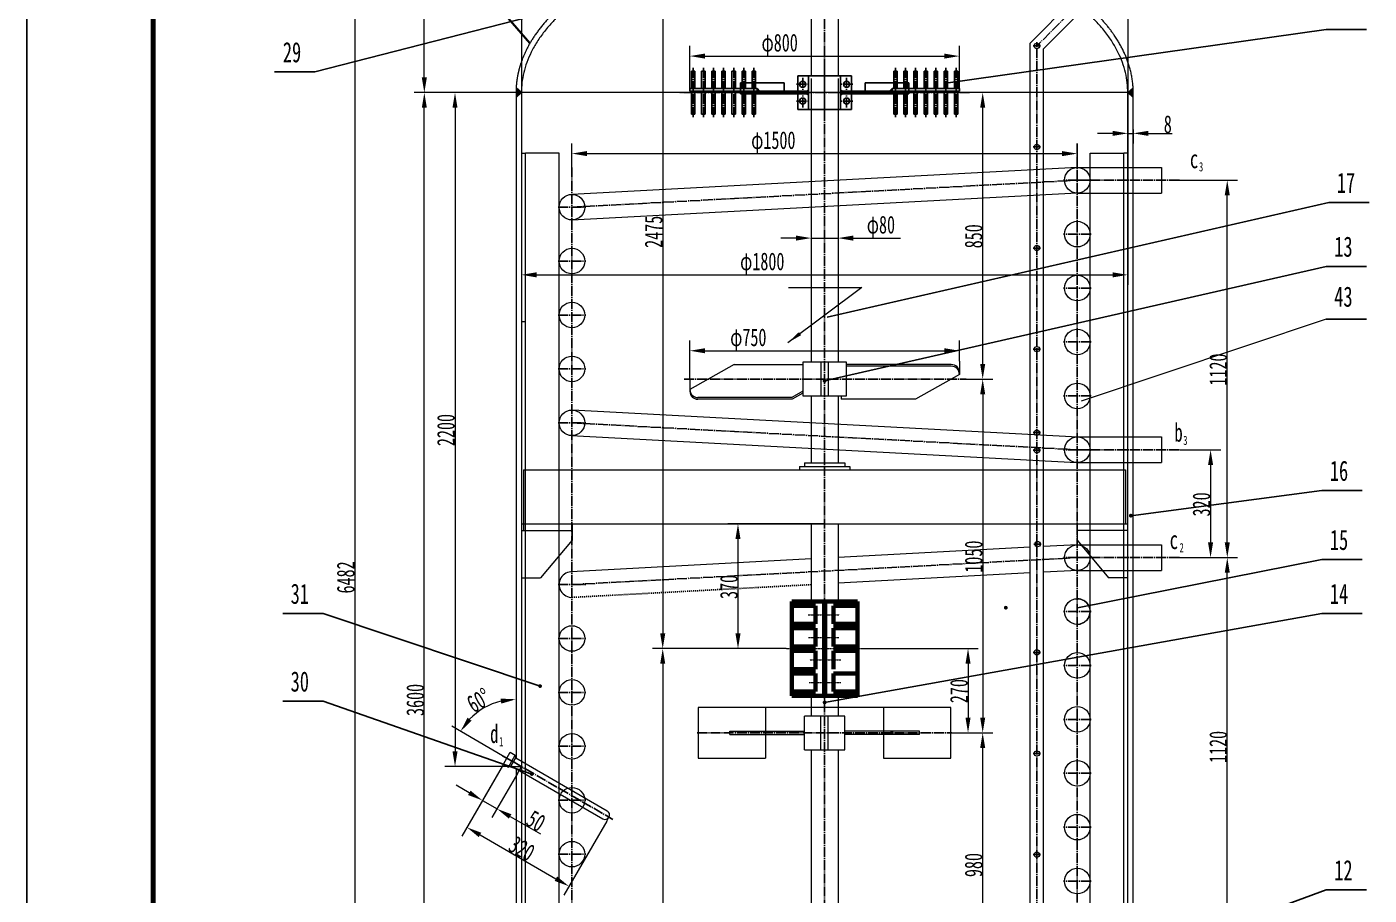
# Model space of a CAD drawing. Header units: millimetres. Extents: x 12275 to 21185, y 21638 to 34253.
# Drawn here: x 12275 to 16259, y 29169 to 31746 of the extents above; entities that cross this region are included whole.
import ezdxf

# ---------------------------------------------------------------- set-up
doc = ezdxf.new("R2010")
doc.units = ezdxf.units.MM
for name, pattern in [('EB_DASH', [6, 3, -3]), ('EB_DASHDOT', [39, 30, -3, 3, -3]), ('ZXX-S', [1.27, 0.75, -0.2, 0.12, -0.2])]:
    doc.linetypes.add(name, pattern=pattern)
doc.layers.get('0').update_dxf_attribs({"lineweight": 0})
for name, color, linetype, lineweight in [('5剖面线层', 2, 'Continuous', 0), ('A 粗实线', 1, 'Continuous', 60), ('CAXA0', 7, 'Continuous', 70), ('CAXA1', 1, 'EB_DASHDOT', 25), ('CAXA3', 7, 'Continuous', 25), ('CAXA4', 3, 'Continuous', 25), ('D 短中心线', 7, 'ZXX-S', 13)]:
    doc.layers.add(name, color=color, linetype=linetype, lineweight=lineweight)
doc.styles.add('UserTxtStyle12', font='SIMFANG.TTF', dxfattribs={"width": 0.667})
doc.styles.add('标准', font='SIMFANG.TTF', dxfattribs={"width": 0.667})

msp = doc.modelspace()

# ---------------------------------------------------------------- hatches: boundary and pattern name
at = {"layer": 'CAXA0', "linetype": 'Continuous', "lineweight": 25}
h = msp.add_hatch(color=256, dxfattribs=at)
h.paths.add_polyline_path([(13727.099, 31550.609), (13743.099, 31550.609), (13727.491, 31565.038)], flags=0)
h.paths.add_polyline_path([(13727.099, 31535.818), (13743.099, 31550.609), (13727.099, 31550.609)], flags=0)
for color, points in [(256, [(14443.121, 31562.58), (14443.121, 31554.58), (14450.168, 31554.58)]), (256, [(14590.378, 31554.58), (14595.621, 31554.58), (14595.621, 31558.331)]), (256, [(14695.864, 31554.58), (14690.621, 31554.58), (14690.621, 31558.331)]), (256, [(14843.121, 31562.58), (14843.121, 31554.58), (14836.075, 31554.58)]), (0, [(15008.746, 31578.713), (15008.677, 31579.593), (15008.471, 31580.452), (15008.133, 31581.267), (15007.672, 31582.02), (15007.099, 31582.691), (15006.427, 31583.264), (15005.675, 31583.725), (15004.859, 31584.063), (15004.001, 31584.269), (15003.121, 31584.338), (15002.241, 31584.269), (15001.383, 31584.063), (15000.567, 31583.725), (14999.815, 31583.264), (14999.144, 31582.691), (14998.57, 31582.02), (14998.109, 31581.267), (14997.771, 31580.452), (14997.565, 31579.593), (14997.496, 31578.713), (14997.565, 31577.833), (14997.771, 31576.975), (14998.109, 31576.16), (14998.57, 31575.407), (14999.144, 31574.736), (14999.815, 31574.163), (15000.567, 31573.701), (15001.383, 31573.364), (15002.241, 31573.158), (15003.121, 31573.088), (15004.001, 31573.158), (15004.859, 31573.364), (15005.675, 31573.701), (15006.427, 31574.163), (15007.099, 31574.736), (15007.672, 31575.407), (15008.133, 31576.16), (15008.471, 31576.975), (15008.677, 31577.833)]), (256, [(14590.378, 31546.58), (14595.621, 31546.58), (14595.621, 31542.828)]), (256, [(14695.864, 31546.58), (14690.621, 31546.58), (14690.621, 31542.828)]), (0, [(14534.191, 30808.508), (14566.872, 30839.951), (14573.606, 30830.939)]), (0, [(14648.724, 30695.05), (14648.654, 30695.93), (14648.448, 30696.788), (14648.11, 30697.604), (14647.649, 30698.356), (14647.076, 30699.028), (14646.405, 30699.601), (14645.652, 30700.062), (14644.837, 30700.4), (14643.978, 30700.606), (14643.099, 30700.675), (14642.219, 30700.606), (14641.36, 30700.4), (14640.545, 30700.062), (14639.792, 30699.601), (14639.121, 30699.028), (14638.548, 30698.356), (14638.087, 30697.604), (14637.749, 30696.788), (14637.543, 30695.93), (14637.474, 30695.05), (14637.543, 30694.17), (14637.749, 30693.312), (14638.087, 30692.496), (14638.548, 30691.744), (14639.121, 30691.073), (14639.792, 30690.499), (14640.545, 30690.038), (14641.36, 30689.7), (14642.219, 30689.494), (14643.099, 30689.425), (14643.978, 30689.494), (14644.837, 30689.7), (14645.652, 30690.038), (14646.405, 30690.499), (14647.076, 30691.073), (14647.649, 30691.744), (14648.11, 30692.496), (14648.448, 30693.312), (14648.654, 30694.17)]), (0, [(15557.374, 30295.148), (15557.305, 30296.028), (15557.099, 30296.886), (15556.761, 30297.702), (15556.3, 30298.454), (15555.727, 30299.126), (15555.056, 30299.699), (15554.303, 30300.16), (15553.488, 30300.498), (15552.629, 30300.704), (15551.749, 30300.773), (15550.87, 30300.704), (15550.011, 30300.498), (15549.196, 30300.16), (15548.443, 30299.699), (15547.772, 30299.126), (15547.199, 30298.454), (15546.738, 30297.702), (15546.4, 30296.886), (15546.194, 30296.028), (15546.124, 30295.148), (15546.194, 30294.268), (15546.4, 30293.41), (15546.738, 30292.594), (15547.199, 30291.842), (15547.772, 30291.171), (15548.443, 30290.597), (15549.196, 30290.136), (15550.011, 30289.798), (15550.87, 30289.592), (15551.749, 30289.523), (15552.629, 30289.592), (15553.488, 30289.798), (15554.303, 30290.136), (15555.056, 30290.597), (15555.727, 30291.171), (15556.3, 30291.842), (15556.761, 30292.594), (15557.099, 30293.41), (15557.305, 30294.268)]), (0, [(15186.552, 30021.976), (15186.483, 30022.856), (15186.277, 30023.715), (15185.939, 30024.53), (15185.478, 30025.283), (15184.904, 30025.954), (15184.233, 30026.527), (15183.481, 30026.988), (15182.665, 30027.326), (15181.807, 30027.532), (15180.927, 30027.601), (15180.047, 30027.532), (15179.189, 30027.326), (15178.373, 30026.988), (15177.621, 30026.527), (15176.949, 30025.954), (15176.376, 30025.283), (15175.915, 30024.53), (15175.577, 30023.715), (15175.371, 30022.856), (15175.302, 30021.976), (15175.371, 30021.096), (15175.577, 30020.238), (15175.915, 30019.423), (15176.376, 30018.67), (15176.949, 30017.999), (15177.621, 30017.426), (15178.373, 30016.965), (15179.189, 30016.627), (15180.047, 30016.421), (15180.927, 30016.351), (15181.807, 30016.421), (15182.665, 30016.627), (15183.481, 30016.965), (15184.233, 30017.426), (15184.904, 30017.999), (15185.478, 30018.67), (15185.939, 30019.423), (15186.277, 30020.238), (15186.483, 30021.096)]), (0, [(13804.069, 29789.5), (13804, 29790.38), (13803.794, 29791.239), (13803.456, 29792.054), (13802.995, 29792.807), (13802.422, 29793.478), (13801.75, 29794.051), (13800.998, 29794.512), (13800.182, 29794.85), (13799.324, 29795.056), (13798.444, 29795.125), (13797.564, 29795.056), (13796.706, 29794.85), (13795.89, 29794.512), (13795.138, 29794.051), (13794.467, 29793.478), (13793.893, 29792.807), (13793.432, 29792.054), (13793.094, 29791.239), (13792.888, 29790.38), (13792.819, 29789.5), (13792.888, 29788.62), (13793.094, 29787.762), (13793.432, 29786.947), (13793.893, 29786.194), (13794.467, 29785.523), (13795.138, 29784.95), (13795.89, 29784.488), (13796.706, 29784.151), (13797.564, 29783.945), (13798.444, 29783.875), (13799.324, 29783.945), (13800.182, 29784.151), (13800.998, 29784.488), (13801.75, 29784.95), (13802.422, 29785.523), (13802.995, 29786.194), (13803.456, 29786.947), (13803.794, 29787.762), (13804, 29788.62)]), (0, [(14648.724, 29740.933), (14648.654, 29741.813), (14648.448, 29742.672), (14648.11, 29743.487), (14647.649, 29744.24), (14647.076, 29744.911), (14646.405, 29745.484), (14645.652, 29745.945), (14644.837, 29746.283), (14643.978, 29746.489), (14643.099, 29746.558), (14642.219, 29746.489), (14641.36, 29746.283), (14640.545, 29745.945), (14639.792, 29745.484), (14639.121, 29744.911), (14638.548, 29744.24), (14638.087, 29743.487), (14637.749, 29742.672), (14637.543, 29741.813), (14637.474, 29740.933), (14637.543, 29740.053), (14637.749, 29739.195), (14638.087, 29738.38), (14638.548, 29737.627), (14639.121, 29736.956), (14639.792, 29736.383), (14640.545, 29735.921), (14641.36, 29735.584), (14642.219, 29735.378), (14643.099, 29735.308), (14643.978, 29735.378), (14644.837, 29735.584), (14645.652, 29735.921), (14646.405, 29736.383), (14647.076, 29736.956), (14647.649, 29737.627), (14648.11, 29738.38), (14648.448, 29739.195), (14648.654, 29740.053)]), (0, [(14848.212, 29650.586), (14848.143, 29651.466), (14847.937, 29652.324), (14847.599, 29653.139), (14847.138, 29653.892), (14846.565, 29654.563), (14845.894, 29655.136), (14845.141, 29655.598), (14844.326, 29655.935), (14843.467, 29656.141), (14842.587, 29656.211), (14841.707, 29656.141), (14840.849, 29655.935), (14840.034, 29655.598), (14839.281, 29655.136), (14838.61, 29654.563), (14838.037, 29653.892), (14837.575, 29653.139), (14837.238, 29652.324), (14837.032, 29651.466), (14836.962, 29650.586), (14837.032, 29649.706), (14837.238, 29648.847), (14837.575, 29648.032), (14838.037, 29647.279), (14838.61, 29646.608), (14839.281, 29646.035), (14840.034, 29645.574), (14840.849, 29645.236), (14841.707, 29645.03), (14842.587, 29644.961), (14843.467, 29645.03), (14844.326, 29645.236), (14845.141, 29645.574), (14845.894, 29646.035), (14846.565, 29646.608), (14847.138, 29647.279), (14847.599, 29648.032), (14847.937, 29648.847), (14848.143, 29649.706)]), (0, [(13779.637, 29528.341), (13779.567, 29529.221), (13779.361, 29530.079), (13779.024, 29530.895), (13778.562, 29531.647), (13777.989, 29532.318), (13777.318, 29532.892), (13776.565, 29533.353), (13775.75, 29533.691), (13774.892, 29533.897), (13774.012, 29533.966), (13773.132, 29533.897), (13772.273, 29533.691), (13771.458, 29533.353), (13770.705, 29532.892), (13770.034, 29532.318), (13769.461, 29531.647), (13769, 29530.895), (13768.662, 29530.079), (13768.456, 29529.221), (13768.387, 29528.341), (13768.456, 29527.461), (13768.662, 29526.603), (13769, 29525.787), (13769.461, 29525.035), (13770.034, 29524.363), (13770.705, 29523.79), (13771.458, 29523.329), (13772.273, 29522.991), (13773.132, 29522.785), (13774.012, 29522.716), (13774.892, 29522.785), (13775.75, 29522.991), (13776.565, 29523.329), (13777.318, 29523.79), (13777.989, 29524.363), (13778.562, 29525.035), (13779.024, 29525.787), (13779.361, 29526.603), (13779.567, 29527.461)])]:
    msp.add_hatch(color=color, dxfattribs=at).paths.add_polyline_path(points, flags=0)
h = msp.add_hatch(color=256, dxfattribs=at)
h.paths.add_polyline_path([(15559.099, 31550.609), (15543.099, 31550.609), (15558.706, 31565.038)], flags=0)
h.paths.add_polyline_path([(15559.099, 31535.818), (15543.099, 31550.609), (15559.099, 31550.609)], flags=0)

# ---------------------------------------------------------------- linework, layer by layer
for p, q in [((13749.599, 30430.752), (13749.599, 30251.052)), ((14643.082, 30025.568), (14643.082, 29730.185)), ((14818.082, 29725.568), (14468.082, 29725.568))]:
    msp.add_line(p, q)
msp.add_circle((15393.099, 30010.662), 38)
at = {"layer": '5剖面线层'}
msp.add_line((16131.772, 30878.761), (15404.082, 30635.111), dxfattribs=at)
at = {"layer": 'A 粗实线'}
for p, q in [((14545.507, 29760.568), (14545.507, 30040.568)), ((14545.507, 30040.568), (14740.658, 30040.568)), ((14545.507, 30027.84), (14616.355, 30027.84)), ((14616.355, 29973.962), (14616.355, 30027.84)), ((14641.81, 29760.568), (14641.81, 30040.568)), ((14644.355, 29760.568), (14644.355, 30040.568)), ((14669.81, 29973.962), (14669.81, 30027.84)), ((14669.81, 30027.84), (14740.658, 30027.84)), ((14740.658, 29760.568), (14740.658, 30040.568)), ((14545.507, 29973.962), (14616.355, 29973.962)), ((14669.81, 29973.962), (14740.658, 29973.962)), ((14545.507, 29961.234), (14616.355, 29961.234)), ((14616.355, 29906.931), (14616.355, 29961.234)), ((14669.81, 29906.931), (14669.81, 29961.234)), ((14669.81, 29961.234), (14740.658, 29961.234)), ((14545.507, 29906.931), (14616.355, 29906.931)), ((14545.507, 29894.204), (14616.355, 29894.204)), ((14616.355, 29839.901), (14616.355, 29894.204)), ((14669.81, 29906.931), (14740.658, 29906.931)), ((14669.81, 29839.901), (14669.81, 29894.204)), ((14669.81, 29894.204), (14740.658, 29894.204)), ((14545.507, 29839.901), (14616.355, 29839.901)), ((14545.507, 29827.174), (14616.355, 29827.174)), ((14616.355, 29773.295), (14616.355, 29827.174)), ((14669.81, 29773.295), (14669.81, 29827.174)), ((14669.81, 29827.174), (14740.658, 29827.174)), ((14545.507, 29773.295), (14616.355, 29773.295)), ((14669.81, 29773.295), (14740.658, 29773.295)), ((14545.507, 29760.568), (14740.658, 29760.568))]:
    msp.add_line(p, q, dxfattribs=at)
at = {"layer": 'CAXA0', "linetype": 'Continuous', "lineweight": 25}
msp.add_line((12275.134, 21638.091), (12275.134, 34253.091), dxfattribs=at)
at = {"layer": 'CAXA0', "linetype": 'Continuous', "lineweight": 70}
msp.add_line((12650.134, 21788.091), (12650.134, 34103.091), dxfattribs=at)
at = {"layer": 'CAXA0', "linetype": 'Continuous', "lineweight": 35}
msp.add_line((13480.459, 32029.182), (13768.425, 31697.24), dxfattribs=at)
at = {"layer": 'CAXA0', "linetype": 'Continuous', "lineweight": 18}
for p, q in [((14603.099, 32025.605), (14603.099, 31600.58)), ((14683.099, 32025.14), (14683.099, 31600.58)), ((15379.314, 31823.826), (15253.099, 31697.61)), ((15410.678, 31798.621), (15293.099, 31681.042)), ((15253.099, 27601.357), (15253.099, 31697.61)), ((15293.099, 27622.07), (15293.099, 31681.042)), ((13743.099, 31550.609), (13727.491, 31565.038)), ((15543.099, 31550.609), (15558.706, 31565.038)), ((15559.099, 31550.609), (13727.099, 31550.609)), ((13743.099, 31550.609), (13727.099, 31535.818)), ((13727.099, 31550.609), (13727.099, 29576.041)), ((13743.099, 31550.609), (13743.099, 27950.609)), ((14603.099, 31550.609), (14603.099, 31550.58)), ((14683.099, 31550.609), (14683.099, 31550.58)), ((15543.099, 27950.609), (15543.099, 31550.609)), ((15543.099, 31550.609), (15559.099, 31535.818)), ((15559.099, 28228.347), (15559.099, 31550.609)), ((14603.099, 31500.58), (14603.099, 30750.586)), ((14683.099, 31500.58), (14683.099, 30750.586)), ((13743.099, 31371.102), (13755.126, 31371.102)), ((13855.126, 31371.102), (13755.126, 31371.102)), ((13755.126, 27905.97), (13755.126, 31371.102)), ((13855.126, 27751.954), (13855.126, 31371.102)), ((15431.071, 31371.102), (15531.071, 31371.102)), ((15431.071, 27751.954), (15431.071, 31371.102)), ((15531.071, 27905.97), (15531.071, 31371.102)), ((15543.099, 31371.102), (15531.071, 31371.102)), ((15393.096, 31328.717), (13893.096, 31248.717)), ((15393.071, 31328.662), (15643.071, 31328.662)), ((15393.071, 31328.662), (15643.071, 31328.662)), ((15643.071, 31328.662), (15643.071, 31252.662)), ((15643.071, 31328.662), (15643.071, 31252.662)), ((15393.101, 31252.61), (13893.101, 31172.61)), ((15393.071, 31252.662), (15643.071, 31252.662)), ((15393.071, 31252.662), (15643.071, 31252.662)), ((14753.072, 30972.066), (14534.191, 30808.508)), ((14536.07, 30972.066), (14753.072, 30972.066)), ((13743.099, 30871.102), (13755.126, 30871.102)), ((14374.633, 30743.673), (14243.119, 30669.586)), ((14374.367, 30743.523), (14578.078, 30743.523)), ((14708.078, 30750.586), (14578.078, 30750.586)), ((14578.078, 30750.586), (14578.078, 30650.586)), ((14632.078, 30750.586), (14632.078, 30650.586)), ((14654.078, 30750.586), (14654.078, 30650.586)), ((14708.078, 30650.586), (14708.078, 30750.586)), ((15019.078, 30743.523), (14708.078, 30743.523)), ((15019.078, 30738.523), (14708.078, 30738.523)), ((15043.078, 30753.586), (15043.078, 30713.97)), ((14243.119, 30700.586), (14243.119, 30664.586)), ((15043.078, 30713.97), (14912.812, 30640.586)), ((14545.355, 30645.586), (14267.119, 30645.586)), ((14546.69, 30640.586), (14267.119, 30640.586)), ((14578.078, 30664.41), (14545.355, 30645.586)), ((14578.078, 30658.641), (14546.69, 30640.586)), ((14578.078, 30650.586), (14708.078, 30650.586)), ((14603.099, 30650.586), (14603.099, 30451.716)), ((14683.099, 30650.586), (14683.099, 30451.716)), ((14692.479, 30650.586), (14692.479, 30640.586)), ((14912.812, 30640.586), (14692.479, 30640.586)), ((15395.068, 30528.608), (13895.068, 30608.608)), ((13891.021, 30532.716), (15391.021, 30452.716)), ((15393.044, 30528.662), (15643.044, 30528.662)), ((15643.044, 30528.662), (15643.044, 30452.662)), ((14568.621, 30440.951), (14568.621, 30430.752)), ((14568.621, 30440.951), (14717.576, 30440.951)), ((14583.091, 30451.716), (14583.091, 30440.951)), ((14583.091, 30451.716), (14703.106, 30451.716)), ((14703.106, 30451.716), (14703.106, 30440.951)), ((14717.576, 30440.951), (14717.576, 30430.752)), ((15393.044, 30452.662), (15643.044, 30452.662)), ((13749.599, 30430.752), (15536.599, 30430.752)), ((15536.599, 30430.752), (15536.599, 30270.752)), ((13743.019, 30251.052), (13893.85, 30251.052)), ((13743.099, 30270.752), (15543.099, 30270.752)), ((13893.85, 30270.752), (13893.85, 30222.436)), ((14603.099, 30270.752), (14603.099, 30040.568)), ((14683.099, 30270.752), (14683.099, 30040.568)), ((15392.267, 30270.752), (15392.267, 30222.436)), ((15543.099, 30251.052), (15392.267, 30251.052)), ((13893.85, 30222.436), (13800.171, 30110.436)), ((15253.099, 30201.251), (14683.099, 30170.851)), ((15393.071, 30208.662), (15293.101, 30203.33)), ((15392.267, 30222.436), (15485.947, 30110.436)), ((15393.071, 30208.662), (15643.071, 30208.662)), ((15393.071, 30208.662), (15643.071, 30208.662)), ((15643.071, 30208.662), (15643.071, 30132.662)), ((15643.071, 30208.662), (15643.071, 30132.662)), ((14603.099, 30166.584), (13891.048, 30128.608)), ((15253.099, 30125.143), (14683.099, 30094.743)), ((15395.095, 30132.716), (15293.099, 30127.276)), ((15393.071, 30132.662), (15643.071, 30132.662)), ((15393.071, 30132.662), (15643.071, 30132.662)), ((13743.019, 30110.436), (13800.171, 30110.436)), ((15543.099, 30110.436), (15485.947, 30110.436)), ((14268.082, 29725.568), (14268.082, 29575.568)), ((14468.082, 29725.568), (14268.082, 29725.568)), ((14468.082, 29725.568), (14468.082, 29575.568)), ((14603.099, 29760.568), (14603.099, 29700.568)), ((14683.099, 29760.568), (14683.099, 29700.568)), ((14818.082, 29725.568), (14818.082, 29575.568)), ((15018.082, 29725.568), (14818.082, 29725.568)), ((15018.082, 29575.568), (15018.082, 29725.568)), ((14583.082, 29600.568), (14583.082, 29700.568)), ((14703.082, 29700.568), (14583.082, 29700.568)), ((14632.082, 29600.568), (14632.082, 29700.568)), ((14654.082, 29600.568), (14654.082, 29700.568)), ((14703.082, 29600.568), (14703.082, 29700.568)), ((14361.832, 29645.568), (14361.832, 29655.568)), ((14361.832, 29655.568), (14583.082, 29655.568)), ((14361.832, 29645.568), (14583.082, 29645.568)), ((14924.332, 29655.568), (14703.082, 29655.568)), ((14924.332, 29645.568), (14703.082, 29645.568)), ((14924.332, 29645.568), (14924.332, 29655.568)), ((13689.51, 29557.791), (13710.084, 29593.426)), ((13704.452, 29549.165), (13725.026, 29584.8)), ((13710.084, 29593.426), (13725.026, 29584.8)), ((13712.549, 29552.659), (13726.049, 29576.041)), ((13726.049, 29576.041), (13725.026, 29584.8)), ((13726.049, 29576.041), (13997.965, 29419.05)), ((14268.082, 29575.568), (14468.082, 29575.568)), ((14583.082, 29600.568), (14703.082, 29600.568)), ((14603.099, 29600.568), (14603.099, 28931.611)), ((14683.099, 29600.568), (14683.099, 28931.611)), ((14818.082, 29575.568), (15018.082, 29575.568)), ((13689.51, 29557.791), (13704.452, 29549.165)), ((13712.549, 29552.659), (13704.452, 29549.165)), ((13712.549, 29552.659), (13984.465, 29395.668)), ((13716.099, 29550.609), (13743.099, 29550.609)), ((13727.099, 29544.258), (13727.099, 27950.609)), ((13731.174, 29529.956), (13743.099, 29550.609)), ((13996.156, 29388.918), (14002.906, 29400.609))]:
    msp.add_line(p, q, dxfattribs=at)
at = {"layer": 'CAXA0', "color": 0, "linetype": 'Continuous', "lineweight": 25}
for p, q in [((14123.984, 31867.774), (13129.747, 31612.041)), ((15003.121, 31578.713), (16131.772, 31737.985)), ((16131.772, 31737.985), (16251.772, 31737.985)), ((13129.747, 31612.041), (13009.747, 31612.041)), ((14650.685, 30884.569), (16139.358, 31224.51)), ((16139.358, 31224.51), (16259.358, 31224.51)), ((14643.099, 30695.05), (16131.772, 31034.991)), ((16131.772, 31034.991), (16251.772, 31034.991)), ((16131.772, 30878.761), (16251.772, 30878.761)), ((15551.749, 30295.148), (16118.741, 30369.878)), ((16118.741, 30369.878), (16238.741, 30369.878)), ((15394.116, 30021.976), (16118.741, 30164.781)), ((16118.741, 30164.781), (16238.741, 30164.781)), ((13154.974, 30004.829), (13034.974, 30004.829)), ((13798.444, 29789.5), (13154.974, 30004.829)), ((14643.099, 29740.933), (16118.741, 30004.829)), ((16118.741, 30004.829), (16238.741, 30004.829)), ((13154.974, 29744.434), (13034.974, 29744.434)), ((13774.012, 29528.341), (13154.974, 29744.434)), ((15113.346, 28811.436), (16131.772, 29184.416)), ((16131.772, 29184.416), (16251.772, 29184.416))]:
    msp.add_line(p, q, dxfattribs=at)
at = {"layer": 'CAXA0', "linetype": 'EB_DASH', "lineweight": 25}
msp.add_line((14603.099, 30090.476), (13895.095, 30052.716), dxfattribs=at)
at = {"layer": 'CAXA0', "linetype": 'Continuous', "lineweight": 18}
for centre, radius in [((15273.099, 31689.326), 8), ((15273.099, 31389.326), 8), ((15393.099, 31290.662), 38), ((13893.099, 31210.662), 38), ((15393.099, 31130.662), 38), ((13893.071, 31050.662), 38), ((15273.099, 31089.326), 8), ((15393.071, 30970.662), 38), ((13893.071, 30890.662), 38), ((15393.071, 30810.662), 38), ((13893.071, 30730.662), 38), ((15273.099, 30789.326), 8), ((15393.071, 30650.662), 38), ((13893.071, 30570.662), 38), ((15273.099, 30541.668), 8), ((15393.071, 30490.662), 38), ((15273.099, 30489.326), 8), ((15275.176, 30210.668), 8), ((15393.099, 30170.662), 38), ((13893.071, 29930.662), 38), ((15273.099, 29889.326), 8), ((15393.071, 29850.662), 38), ((13893.071, 29770.662), 38), ((15393.071, 29690.662), 38), ((13893.071, 29610.662), 38), ((15273.099, 29589.326), 8), ((15393.071, 29530.662), 38), ((13893.071, 29450.662), 38), ((15393.071, 29370.662), 38), ((13893.071, 29290.662), 38), ((15273.099, 29289.326), 8), ((15393.071, 29210.662), 38)]:
    msp.add_circle(centre, radius, dxfattribs=at)
for centre, radius, start, end in [((15019.078, 30719.523), 24, 0, 90), ((15019.078, 30714.523), 24, 0, 90), ((14267.119, 30669.586), 24, 180, 270), ((14267.119, 30664.586), 24, 180, 270), ((13893.071, 30090.662), 38, 86.947117, 273.052868), ((15393.071, 30010.662), 38, 266.9471, 89.959173), ((13991.215, 29407.359), 13.5, 240.000041, 60.000041)]:
    msp.add_arc(centre, radius, start, end, dxfattribs=at)
for points, weights, degree, knots in [([(14973.929, 32008.694), (14947.325, 32014.181), (14906.422, 32021.462), (14850.898, 32029.087), (14808.574, 32033.769), (14766.56, 32037.336), (14724.798, 32039.832), (14683.881, 32041.29), (14643.099, 32041.763), (14602.316, 32041.29), (14561.399, 32039.832), (14519.637, 32037.336), (14477.623, 32033.769), (14435.299, 32029.087), (14378.494, 32021.286), (14307.713, 32008.597), (14224.611, 31988.654), (14144.401, 31963.972), (14068.467, 31934.734), (13998.11, 31901.265), (13934.485, 31864.021), (13878.536, 31823.562), (13830.967, 31780.521), (13792.219, 31735.567), (13762.489, 31689.414), (13745.111, 31650.338), (13735.615, 31619.194), (13730.645, 31596.031), (13727.735, 31573.294), (13727.099, 31558.014), (13727.099, 31550.609)], [0.890981800916, 0.896879489084, 0.906927001231, 0.922567361574, 0.935793309259, 0.949837051696, 0.966244694464, 0.979243625968, 1.01037818702, 0.979243625968, 0.966244694464, 0.949837051696, 0.935793309258, 0.92256736158, 0.906572238601, 0.889399505582, 0.873385450136, 0.861943364121, 0.855078915469, 0.852790687196, 0.855078679306, 0.861944308771, 0.873381907696, 0.88941273069, 0.909957427215, 0.931086358542, 0.949841894335, 0.966243390677, 0.979243998479, 1, 1], 3, [0, 0, 0, 0, 70.10874754, 106.79027137, 143.47179521, 180.15331905, 216.83484289, 253.51636672, 290.19789056, 326.8794144, 363.56093824, 400.24246208, 436.92398591, 473.60550975, 510.28703359, 583.65008126, 657.01312894, 730.37617661, 803.73922429, 877.10227197, 950.46531964, 1023.82836732, 1097.19141499, 1170.55446267, 1243.91751034, 1317.28055802, 1353.96208186, 1390.64360569, 1427.32512953, 1464.00665337, 1464.00665337, 1464.00665337, 1464.00665337]), ([(15543.099, 31550.609), (15543.099, 32025.609), (14643.099, 32025.609), (13743.099, 32025.609), (13743.099, 31550.609)], [1, 0.707106781187, 1, 0.707106781187, 1], 2, [0, 0, 0, 1105.84574317, 1105.84574317, 2211.69148635, 2211.69148635, 2211.69148635]), ([(15559.099, 31550.609), (15559.099, 31581.13), (15548.363, 31644.013), (15497.816, 31737.084), (15440.824, 31795.215), (15406.577, 31822.876)], [1, 0.975592231766, 0.932878638147, 0.887133602808, 0.868831697068, 0.862729759107], 3, [0, 0, 0, 0, 107.65442539, 215.30885078, 322.82542593, 322.82542593, 322.82542593, 322.82542593])]:
    msp.add_rational_spline(points, weights, degree=degree, knots=knots, dxfattribs=at)
for points, weights, degree in [([(15543.099, 31550.609), (15543.099, 31550.609), (15543.099, 31550.609)], [0.999999844099, 0.99999992205, 1], 2), ([(15559.099, 31550.609), (15559.099, 31550.609), (15559.099, 31550.609), (15559.099, 31550.609)], [0.999999855351, 0.999999903567, 0.999999951784, 1], 3)]:
    msp.add_rational_spline(points, weights, degree=degree, dxfattribs=at)
at = {"layer": 'CAXA1', "linetype": 'EB_DASHDOT', "lineweight": 25}
for p, q in [((14643.099, 32041.609), (14643.099, 26862.132)), ((15395.238, 31811.465), (15273.099, 31689.326)), ((15262.099, 31689.326), (15284.099, 31689.326)), ((15273.099, 27597.518), (15273.099, 31700.489)), ((14253.121, 31624.58), (14253.121, 31476.58)), ((14283.121, 31624.58), (14283.121, 31476.58)), ((14313.121, 31624.58), (14313.121, 31476.58)), ((14343.121, 31624.58), (14343.121, 31476.58)), ((14373.121, 31624.58), (14373.121, 31476.58)), ((14403.121, 31624.58), (14403.121, 31476.58)), ((14433.121, 31624.58), (14433.121, 31476.58)), ((14643.121, 31630.58), (14643.121, 31470.58)), ((14853.121, 31624.58), (14853.121, 31476.58)), ((14883.121, 31624.58), (14883.121, 31476.58)), ((14913.121, 31624.58), (14913.121, 31476.58)), ((14943.121, 31624.58), (14943.121, 31476.58)), ((14973.121, 31624.58), (14973.121, 31476.58)), ((15003.121, 31624.58), (15003.121, 31476.58)), ((15033.121, 31624.58), (15033.121, 31476.58)), ((14559.121, 31575.58), (14597.121, 31575.58)), ((14578.121, 31594.58), (14578.121, 31556.58)), ((14727.121, 31575.58), (14689.121, 31575.58)), ((14708.121, 31594.58), (14708.121, 31556.58)), ((15073.121, 31550.58), (14213.121, 31550.58)), ((14559.121, 31525.58), (14597.121, 31525.58)), ((14578.121, 31506.58), (14578.121, 31544.58)), ((14727.121, 31525.58), (14689.121, 31525.58)), ((14708.121, 31506.58), (14708.121, 31544.58)), ((15393.099, 31399.724), (15393.099, 27950.609)), ((15262.099, 31389.326), (15284.099, 31389.326)), ((13893.099, 31328.558), (13893.099, 27950.609)), ((13893.071, 31210.662), (15393.071, 31290.662)), ((15434.126, 31290.662), (15352.126, 31290.662)), ((15393.071, 31290.662), (15686.675, 31290.662)), ((15393.071, 31290.662), (15698.017, 31290.662)), ((13852.071, 31210.662), (13934.071, 31210.662)), ((15434.126, 31130.662), (15352.126, 31130.662)), ((15262.099, 31089.326), (15284.099, 31089.326)), ((13852.071, 31050.662), (13934.071, 31050.662)), ((15434.126, 30970.662), (15352.126, 30970.662)), ((13852.071, 30890.662), (13934.071, 30890.662)), ((15434.126, 30810.662), (15352.126, 30810.662)), ((15262.099, 30789.326), (15284.099, 30789.326)), ((13852.071, 30730.662), (13934.071, 30730.662)), ((14225.76, 30700.586), (15063.417, 30700.586)), ((15434.126, 30650.662), (15352.126, 30650.662)), ((13852.071, 30570.662), (13934.071, 30570.662)), ((13893.044, 30570.662), (15393.044, 30490.662)), ((15262.099, 30541.668), (15284.099, 30541.668)), ((15262.099, 30489.326), (15284.099, 30489.326)), ((15434.126, 30490.662), (15352.126, 30490.662)), ((15393.044, 30490.662), (15697.99, 30490.662)), ((15264.176, 30210.668), (15286.176, 30210.668)), ((13893.071, 30090.662), (15393.071, 30170.662)), ((15434.126, 30170.662), (15352.126, 30170.662)), ((15393.071, 30170.662), (15686.675, 30170.662)), ((15393.071, 30170.662), (15698.017, 30170.662)), ((13852.071, 30090.662), (13934.071, 30090.662)), ((15434.126, 30010.662), (15352.126, 30010.662)), ((13852.071, 29930.662), (13934.071, 29930.662)), ((15262.099, 29889.326), (15284.099, 29889.326)), ((15434.126, 29850.662), (15352.126, 29850.662)), ((13852.071, 29770.662), (13934.071, 29770.662)), ((15434.126, 29690.662), (15352.126, 29690.662)), ((14265.082, 29650.568), (15021.082, 29650.568)), ((13852.071, 29610.662), (13934.071, 29610.662)), ((13687.408, 29582.762), (14014.893, 29393.689)), ((15262.099, 29589.326), (15284.099, 29589.326)), ((15434.126, 29530.662), (15352.126, 29530.662)), ((13852.071, 29450.662), (13934.071, 29450.662)), ((15434.126, 29370.662), (15352.126, 29370.662)), ((13852.071, 29290.662), (13934.071, 29290.662)), ((15262.099, 29289.326), (15284.099, 29289.326)), ((15434.126, 29210.662), (15352.126, 29210.662))]:
    msp.add_line(p, q, dxfattribs=at)
at = {"layer": 'CAXA3', "linetype": 'Continuous', "lineweight": 25}
for p, q in [((14248.121, 31614.58), (14248.121, 31562.58)), ((14258.121, 31614.58), (14248.121, 31614.58)), ((14258.121, 31614.58), (14258.121, 31562.58)), ((14278.121, 31614.58), (14278.121, 31562.58)), ((14288.121, 31614.58), (14278.121, 31614.58)), ((14288.121, 31614.58), (14288.121, 31562.58)), ((14308.121, 31614.58), (14308.121, 31562.58)), ((14308.121, 31614.58), (14318.121, 31614.58)), ((14318.121, 31614.58), (14318.121, 31562.58)), ((14338.121, 31614.58), (14338.121, 31562.58)), ((14338.121, 31614.58), (14348.121, 31614.58)), ((14348.121, 31614.58), (14348.121, 31562.58)), ((14368.121, 31614.58), (14368.121, 31562.58)), ((14368.121, 31614.58), (14378.121, 31614.58)), ((14378.121, 31614.58), (14378.121, 31562.58)), ((14398.121, 31614.58), (14398.121, 31562.58)), ((14408.121, 31614.58), (14398.121, 31614.58)), ((14408.121, 31614.58), (14408.121, 31562.58)), ((14428.121, 31614.58), (14428.121, 31562.58)), ((14438.121, 31614.58), (14428.121, 31614.58)), ((14438.121, 31614.58), (14438.121, 31562.58)), ((14723.121, 31600.58), (14563.121, 31600.58)), ((14563.121, 31600.58), (14563.121, 31500.58)), ((14595.621, 31600.58), (14595.621, 31500.58)), ((14690.621, 31600.58), (14690.621, 31500.58)), ((14723.121, 31500.58), (14723.121, 31600.58)), ((14848.121, 31614.58), (14848.121, 31562.58)), ((14848.121, 31614.58), (14858.121, 31614.58)), ((14858.121, 31614.58), (14858.121, 31562.58)), ((14878.121, 31614.58), (14878.121, 31562.58)), ((14878.121, 31614.58), (14888.121, 31614.58)), ((14888.121, 31614.58), (14888.121, 31562.58)), ((14908.121, 31614.58), (14908.121, 31562.58)), ((14918.121, 31614.58), (14908.121, 31614.58)), ((14918.121, 31614.58), (14918.121, 31562.58)), ((14938.121, 31614.58), (14938.121, 31562.58)), ((14948.121, 31614.58), (14938.121, 31614.58)), ((14948.121, 31614.58), (14948.121, 31562.58)), ((14968.121, 31614.58), (14968.121, 31562.58)), ((14978.121, 31614.58), (14968.121, 31614.58)), ((14978.121, 31614.58), (14978.121, 31562.58)), ((14998.121, 31614.58), (14998.121, 31562.58)), ((14998.121, 31614.58), (15008.121, 31614.58)), ((15008.121, 31614.58), (15008.121, 31562.58)), ((15028.121, 31614.58), (15028.121, 31562.58)), ((15028.121, 31614.58), (15038.121, 31614.58)), ((15038.121, 31614.58), (15038.121, 31562.58)), ((14243.121, 31562.58), (14243.121, 31554.58)), ((14443.121, 31562.58), (14243.121, 31562.58)), ((14393.266, 31579.58), (14393.266, 31546.58)), ((14523.266, 31579.58), (14393.266, 31579.58)), ((14443.121, 31562.58), (14443.121, 31554.58)), ((14443.121, 31562.58), (14450.168, 31554.58)), ((14523.266, 31579.58), (14523.266, 31554.58)), ((14595.621, 31558.331), (14590.378, 31554.58)), ((14690.621, 31558.331), (14695.864, 31554.58)), ((14762.977, 31579.58), (14762.977, 31554.58)), ((14762.977, 31579.58), (14892.977, 31579.58)), ((14843.121, 31562.58), (14836.075, 31554.58)), ((14843.121, 31562.58), (15043.121, 31562.58)), ((14843.121, 31562.58), (14843.121, 31554.58)), ((14892.977, 31579.58), (14892.977, 31546.58)), ((15043.121, 31562.58), (15043.121, 31554.58)), ((14595.621, 31554.58), (14243.121, 31554.58)), ((14248.121, 31554.58), (14248.121, 31486.58)), ((14258.121, 31554.58), (14258.121, 31486.58)), ((14278.121, 31554.58), (14278.121, 31486.58)), ((14288.121, 31554.58), (14288.121, 31486.58)), ((14308.121, 31554.58), (14308.121, 31486.58)), ((14318.121, 31554.58), (14318.121, 31486.58)), ((14338.121, 31554.58), (14338.121, 31486.58)), ((14348.121, 31554.58), (14348.121, 31486.58)), ((14368.121, 31554.58), (14368.121, 31486.58)), ((14378.121, 31554.58), (14378.121, 31486.58)), ((14595.621, 31546.58), (14393.266, 31546.58)), ((14398.121, 31546.58), (14398.121, 31486.58)), ((14408.121, 31546.58), (14408.121, 31486.58)), ((14428.121, 31546.58), (14428.121, 31486.58)), ((14438.121, 31546.58), (14438.121, 31486.58)), ((14595.621, 31542.828), (14590.378, 31546.58)), ((14690.621, 31554.58), (15043.121, 31554.58)), ((14690.621, 31546.58), (14892.977, 31546.58)), ((14690.621, 31542.828), (14695.864, 31546.58)), ((14848.121, 31546.58), (14848.121, 31486.58)), ((14858.121, 31546.58), (14858.121, 31486.58)), ((14878.121, 31546.58), (14878.121, 31486.58)), ((14888.121, 31546.58), (14888.121, 31486.58)), ((14908.121, 31554.58), (14908.121, 31486.58)), ((14918.121, 31554.58), (14918.121, 31486.58)), ((14938.121, 31554.58), (14938.121, 31486.58)), ((14948.121, 31554.58), (14948.121, 31486.58)), ((14968.121, 31554.58), (14968.121, 31486.58)), ((14978.121, 31554.58), (14978.121, 31486.58)), ((14998.121, 31554.58), (14998.121, 31486.58)), ((15008.121, 31554.58), (15008.121, 31486.58)), ((15028.121, 31554.58), (15028.121, 31486.58)), ((15038.121, 31554.58), (15038.121, 31486.58)), ((14248.121, 31486.58), (14258.121, 31486.58)), ((14278.121, 31486.58), (14288.121, 31486.58)), ((14318.121, 31486.58), (14308.121, 31486.58)), ((14348.121, 31486.58), (14338.121, 31486.58)), ((14378.121, 31486.58), (14368.121, 31486.58)), ((14398.121, 31486.58), (14408.121, 31486.58)), ((14428.121, 31486.58), (14438.121, 31486.58)), ((14563.121, 31500.58), (14723.121, 31500.58)), ((14858.121, 31486.58), (14848.121, 31486.58)), ((14888.121, 31486.58), (14878.121, 31486.58)), ((14908.121, 31486.58), (14918.121, 31486.58)), ((14938.121, 31486.58), (14948.121, 31486.58)), ((14968.121, 31486.58), (14978.121, 31486.58)), ((15008.121, 31486.58), (14998.121, 31486.58)), ((15038.121, 31486.58), (15028.121, 31486.58))]:
    msp.add_line(p, q, dxfattribs=at)
for centre in [(14578.121, 31575.58), (14708.121, 31575.58), (14578.121, 31525.58), (14708.121, 31525.58)]:
    msp.add_circle(centre, 9, dxfattribs=at)
at = {"layer": 'CAXA4', "linetype": 'Continuous', "lineweight": 18}
for p, q in [((13248.574, 33304.663), (13248.574, 26920.595)), ((14162.525, 32330.415), (14162.525, 29945.568)), ((13743.099, 32103.419), (13743.099, 30979.865)), ((15543.099, 32103.419), (15543.099, 30979.865)), ((13454.9, 31595.609), (13454.9, 31980.605)), ((14243.121, 31562.58), (14243.121, 31689.037)), ((15043.121, 31562.58), (15043.121, 31689.037)), ((14288.121, 31659.037), (14998.121, 31659.037)), ((14603.099, 31592.064), (14603.099, 31088.895)), ((14683.099, 31592.064), (14683.099, 31088.895)), ((13743.099, 31550.609), (13424.9, 31550.609)), ((13727.099, 31550.609), (13424.9, 31550.609)), ((13727.099, 31550.609), (13516.014, 31550.609)), ((15559.099, 31550.609), (15082.278, 31550.609)), ((15543.099, 31550.609), (15543.099, 31399.732)), ((13454.9, 27995.609), (13454.9, 31505.609)), ((13546.014, 31505.609), (13546.014, 29595.609)), ((15112.278, 30745.586), (15112.278, 31505.609)), ((15559.099, 31441.609), (15559.099, 31399.732)), ((13893.099, 31328.558), (13893.099, 31399.706)), ((15393.099, 31399.724), (15393.099, 31339.706)), ((15498.099, 31429.732), (15453.099, 31429.732)), ((15543.099, 31429.732), (15559.099, 31429.732)), ((15604.099, 31429.732), (15674.394, 31429.732)), ((13938.099, 31369.706), (15348.099, 31369.706)), ((15686.675, 31290.662), (15868.211, 31290.662)), ((15838.211, 30215.662), (15838.211, 31245.662)), ((14558.099, 31118.895), (14513.099, 31118.895)), ((14603.099, 31118.895), (14683.099, 31118.895)), ((14728.099, 31118.895), (14868.429, 31118.895)), ((13788.099, 31009.865), (15498.099, 31009.865)), ((14243.119, 30700.586), (14243.119, 30814.625)), ((15043.078, 30753.586), (15043.078, 30814.625)), ((14288.119, 30784.625), (14998.078, 30784.625)), ((15063.417, 30700.586), (15142.278, 30700.586)), ((15063.417, 30700.586), (15142.278, 30700.586)), ((15112.278, 30655.586), (15112.278, 29695.568)), ((15697.99, 30490.662), (15818.636, 30490.662)), ((15788.636, 30445.662), (15788.636, 30215.662)), ((14643.099, 30270.752), (14355.926, 30270.752)), ((14385.926, 30225.752), (14385.926, 29945.568)), ((15686.675, 30170.662), (15868.211, 30170.662)), ((15777.443, 30170.662), (15818.636, 30170.662)), ((15798.04, 30170.662), (15868.211, 30170.662)), ((15838.211, 29095.662), (15838.211, 30125.662)), ((14528.578, 29900.568), (14132.525, 29900.568)), ((14162.525, 29900.568), (14132.525, 29900.568)), ((14528.578, 29900.568), (14355.926, 29900.568)), ((14752.691, 29900.568), (15098.734, 29900.568)), ((14162.525, 29855.568), (14162.525, 27995.568)), ((15068.734, 29855.568), (15068.734, 29695.568)), ((13687.408, 29582.762), (13536.296, 29670.006)), ((15018.082, 29650.568), (15098.734, 29650.568)), ((15021.082, 29650.568), (15115.053, 29650.568)), ((15021.082, 29650.568), (15142.278, 29650.568)), ((15112.278, 28695.568), (15112.278, 29605.568)), ((13716.099, 29550.609), (13516.014, 29550.609)), ((13689.51, 29557.791), (13566.247, 29344.293)), ((13689.51, 29557.791), (13612.354, 29424.152)), ((13731.174, 29529.956), (13655.655, 29399.152)), ((13588.383, 29472.633), (13549.411, 29495.133)), ((13627.354, 29450.133), (13670.655, 29425.133)), ((13709.626, 29402.633), (13799.385, 29350.811)), ((13996.156, 29388.918), (13869.356, 29169.293)), ((13620.218, 29347.774), (13845.385, 29217.774))]:
    msp.add_line(p, q, dxfattribs=at)
msp.add_arc((13727.099, 29559.847), 190.32, 103.579022, 136.420978, dxfattribs=at)
at = {"layer": 'CAXA4', "linetype": 'Continuous'}
for points in [[(14288.121, 31666.537), (14288.121, 31651.537), (14243.121, 31659.037)], [(14998.121, 31666.537), (14998.121, 31651.537), (15043.121, 31659.037)], [(13447.4, 31595.609), (13462.4, 31595.609), (13454.9, 31550.609)], [(13447.4, 31505.609), (13462.4, 31505.609), (13454.9, 31550.609)], [(13538.514, 31505.609), (13553.514, 31505.609), (13546.014, 31550.609)], [(15104.778, 31505.609), (15119.778, 31505.609), (15112.278, 31550.609)], [(15498.099, 31437.232), (15498.099, 31422.232), (15543.099, 31429.732)], [(15604.099, 31437.232), (15604.099, 31422.232), (15559.099, 31429.732)], [(13938.099, 31377.206), (13938.099, 31362.206), (13893.099, 31369.706)], [(15348.099, 31377.206), (15348.099, 31362.206), (15393.099, 31369.706)], [(15830.711, 31245.662), (15845.711, 31245.662), (15838.211, 31290.662)], [(14558.099, 31126.395), (14558.099, 31111.395), (14603.099, 31118.895)], [(14728.099, 31126.395), (14728.099, 31111.395), (14683.099, 31118.895)], [(13788.099, 31017.365), (13788.099, 31002.365), (13743.099, 31009.865)], [(15498.099, 31017.365), (15498.099, 31002.365), (15543.099, 31009.865)], [(14288.119, 30792.125), (14288.119, 30777.125), (14243.119, 30784.625)], [(14998.078, 30792.125), (14998.078, 30777.125), (15043.078, 30784.625)], [(15104.778, 30745.586), (15119.778, 30745.586), (15112.278, 30700.586)], [(15104.778, 30655.586), (15119.778, 30655.586), (15112.278, 30700.586)], [(15781.136, 30445.662), (15796.136, 30445.662), (15788.636, 30490.662)], [(14378.426, 30225.752), (14393.426, 30225.752), (14385.926, 30270.752)], [(15781.136, 30215.662), (15796.136, 30215.662), (15788.636, 30170.662)], [(15830.711, 30215.662), (15845.711, 30215.662), (15838.211, 30170.662)], [(15830.711, 30125.662), (15845.711, 30125.662), (15838.211, 30170.662)], [(14155.025, 29945.568), (14170.025, 29945.568), (14162.525, 29900.568)], [(14378.426, 29945.568), (14393.426, 29945.568), (14385.926, 29900.568)], [(14155.025, 29855.568), (14170.025, 29855.568), (14162.525, 29900.568)], [(15061.234, 29855.568), (15076.234, 29855.568), (15068.734, 29900.568)], [(13681.527, 29752.294), (13683.301, 29737.399), (13727.099, 29750.166)], [(13595.233, 29686.553), (13583.22, 29695.536), (13562.277, 29655.006)], [(15061.234, 29695.568), (15076.234, 29695.568), (15068.734, 29650.568)], [(15104.778, 29695.568), (15119.778, 29695.568), (15112.278, 29650.568)], [(15104.778, 29605.568), (15119.778, 29605.568), (15112.278, 29650.568)], [(13538.514, 29595.609), (13553.514, 29595.609), (13546.014, 29550.609)], [(13592.133, 29479.128), (13584.633, 29466.138), (13627.354, 29450.133)], [(13713.376, 29409.128), (13705.876, 29396.138), (13670.655, 29425.133)], [(13623.968, 29354.269), (13616.468, 29341.279), (13581.247, 29370.274)], [(13849.135, 29224.269), (13841.635, 29211.279), (13884.356, 29195.274)]]:
    msp.add_solid(points, dxfattribs=at)
at = {"layer": 'D 短中心线'}
for p, q in [((14594.43, 30000.901), (14687.153, 30000.901)), ((14595.7, 29934.083), (14685.248, 29934.083)), ((14528.578, 29900.568), (14752.691, 29900.568)), ((14598.876, 29867.053), (14691.599, 29867.053)), ((14596.971, 29800.234), (14691.599, 29800.234))]:
    msp.add_line(p, q, dxfattribs=at)

# ---------------------------------------------------------------- texts
at = {"layer": 'CAXA0', "color": 0, "style": 'UserTxtStyle12', "width": 0.667}
for s, p in [('29', (13035.007, 31640.681)), ('17', (16163.32, 31253.151)), ('13', (16155.734, 31063.632)), ('43', (16155.734, 30915.284)), ('16', (16142.703, 30398.519)), ('15', (16142.703, 30193.421)), ('31', (13058.071, 30033.469)), ('14', (16142.703, 30033.469)), ('30', (13058.071, 29773.074)), ('12', (16155.734, 29213.057))]:
    msp.add_text(s, height=60, dxfattribs=at).set_placement(p)
at = {"layer": 'CAXA4', "style": '标准', "width": 0.667}
for s, height, p in [('φ800', 52.5, (14455.857, 31672.735)), ('8', 52.5, (15649.821, 31430.707)), ('φ1500', 52.5, (14425.108, 31383.403)), ('c', 54.75, (15727.293, 31326.414)), ('3', 27.375, (15754.33, 31316.871)), ('φ80', 52.5, (14768.237, 31132.593)), ('φ1800', 52.5, (14392.263, 31023.563)), ('φ750', 52.5, (14362.772, 30798.323)), ('b', 54.75, (15681.167, 30514.596)), ('3', 27.375, (15707.613, 30505.053)), ('c', 54.75, (15667.214, 30196.104)), ('2', 27.375, (15696.665, 30186.561)), ('d', 54.75, (13650.09, 29620.591)), ('1', 27.375, (13676.93, 29611.048))]:
    msp.add_text(s, height=height, dxfattribs=at).set_placement(p)
for s, rotation, p in [('2475', 90, (14161.55, 31089.913)), ('850', 90, (15111.303, 31088.592)), ('1120', 90, (15837.236, 30681.164)), ('2200', 90, (13545.039, 30501.679)), ('320', 90, (15787.661, 30292.9)), ('1050', 90, (15111.303, 30126.079)), ('6482', 90, (13247.599, 30064.267)), ('370', 90, (14384.951, 30047.898)), ('270', 90, (15067.759, 29738.752)), ('3600', 90, (13453.925, 29700.733)), ('60%%D', 30, (13601.371, 29708.146)), ('1120', 90, (15837.236, 29561.164)), ('50', 330, (13752.841, 29378.809)), ('320', 330, (13700.586, 29302.499)), ('980', 90, (15111.303, 29222.541))]:
    msp.add_text(s, height=52.5, rotation=rotation, dxfattribs=at).set_placement(p)

doc.saveas('drawing.dxf')
